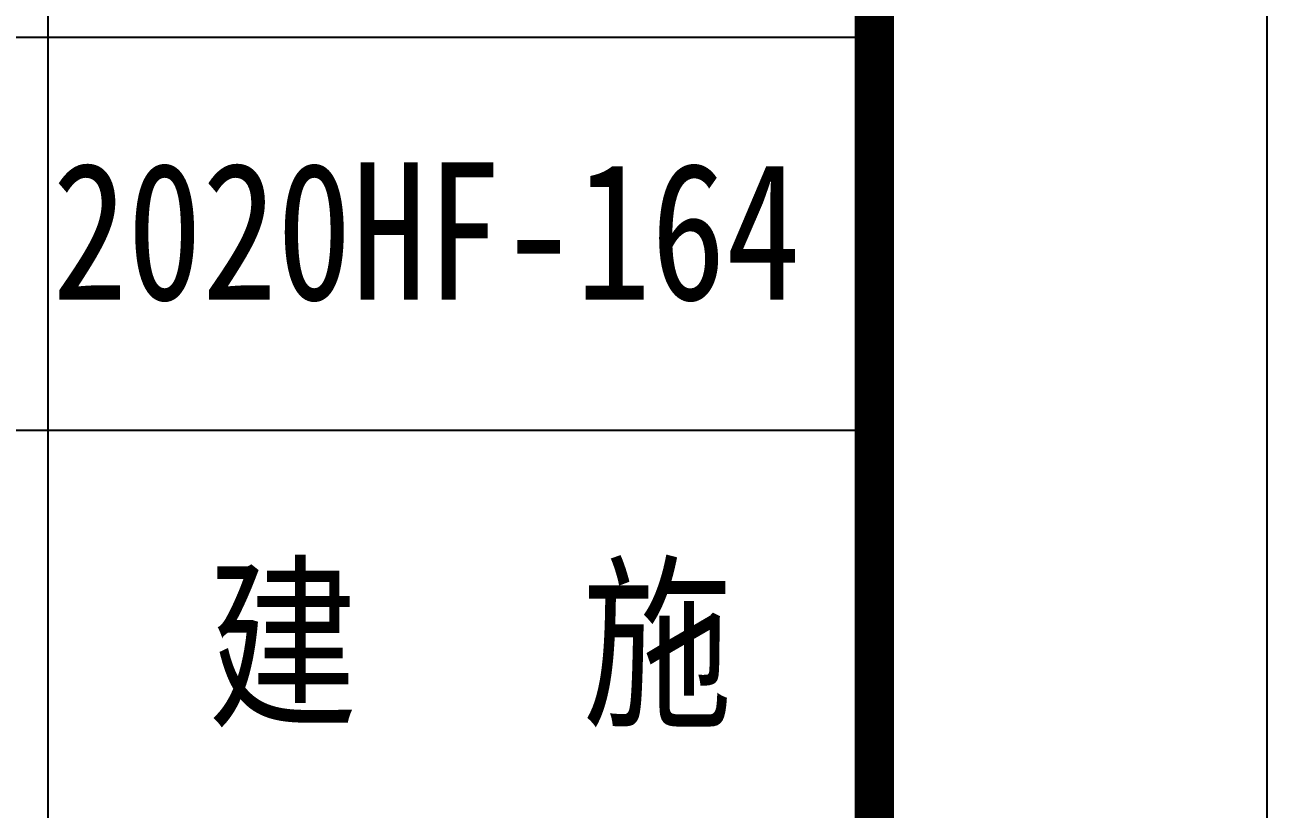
# Model space of a CAD drawing. Extents: x -266287 to 275962, y -324567 to 363765.
# Drawn here: x -78091 to -71765, y -143495 to -139505 of the extents above; entities that cross this region are included whole.
import ezdxf

# ---------------------------------------------------------------- set-up
doc = ezdxf.new("R2010")
doc.units = 0
doc.header["$LTSCALE"] = 1000
doc.layers.get('0').update_dxf_attribs({"linetype": 'CONTINUOUS'})
doc.layers.add('PUB_TITLE', color=4, linetype='CONTINUOUS')
doc.styles.add('-黑体', font='simhei.ttf', dxfattribs={"width": 0.8})

msp = doc.modelspace()

# ---------------------------------------------------------------- linework, layer by layer
at = {"layer": 'PUB_TITLE'}
for p, q in [((-77974.04313, -123998.43049), (-77974.04313, -149566.69496)), ((-82183.49798, -139566.69496), (-73764.58828, -139566.69496)), ((-82183.49798, -141566.69496), (-73764.58828, -141566.69496))]:
    msp.add_line(p, q, dxfattribs=at)
msp.add_lwpolyline([(-220364.58828, -151566.69496), (-71764.58828, -151566.69496), (-71764.58828, -67566.69496), (-220364.58828, -67566.69496)], close=True, dxfattribs=at)
at = {"layer": 'PUB_TITLE', "const_width": 200}
msp.add_lwpolyline([(-215364.58828, -149566.69496), (-73764.58828, -149566.69496), (-73764.58828, -69566.69496), (-215364.58828, -69566.69496)], close=True, dxfattribs=at)

# ---------------------------------------------------------------- texts
at = {"style": '-黑体', "width": 0.8}
for s, p in [('2020HF-164', (-77950.32454, -140903.85902, -0.28634)), ('建   施', (-77158.74663, -143002.81461))]:
    msp.add_text(s, height=700, dxfattribs=at).set_placement(p)

doc.saveas('drawing.dxf')
